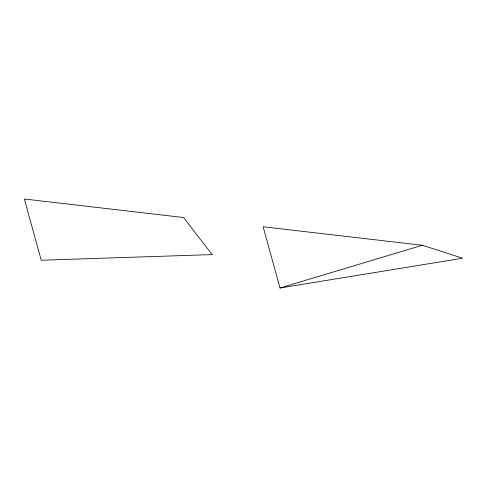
<?xml version="1.0" encoding="UTF-8"?>
<svg xmlns="http://www.w3.org/2000/svg" width="487" height="487" viewBox="0 0 487 487"><rect width="100%" height="100%" fill="white"/><g stroke="black" fill="none" stroke-linecap="round" stroke-linejoin="round"><path stroke-width="0.73" d="M280.013 287.994L422.32 245.271L462.65 258.201L280.013 287.994L263.132 226.765L422.32 245.271M212.143 254.591L41.231 260.235L24.35 199.006L183.538 217.512L212.143 254.591"/></g></svg>
